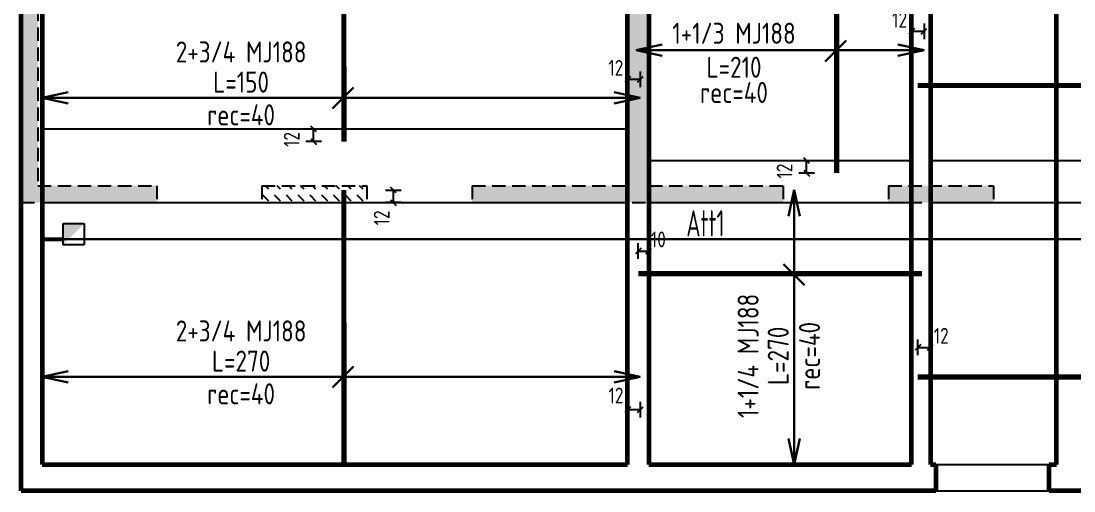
# Model space of a CAD drawing. Header units: millimetres. Extents: x 17235 to 23175, y -25578 to -23029.
# Drawn here: x 21611 to 22613, y -25448 to -25001 of the extents above; entities that cross this region are included whole.
import ezdxf
from ezdxf.enums import TextEntityAlignment as Align

# ---------------------------------------------------------------- set-up
doc = ezdxf.new("R2010")
doc.units = ezdxf.units.MM
doc.linetypes.add('CACHEX2', pattern=[19.05, 12.7, -6.35])
for name, color, linetype, lineweight in [('000-Arm_inf_cotes', 32, 'Continuous', 25), ('000-Arm_inf_txt', 32, 'Continuous', 30), ('000-Arm_inférieures', 32, 'Continuous', 90), ('01_murs_coup', 5, 'Continuous', 60)]:
    doc.layers.add(name, color=color, linetype=linetype, lineweight=lineweight)
for name, color, linetype in [('01_linteaux', 2, 'Continuous'), ('01_murs_sup', 2, 'CACHEX2'), ('01_resv', 32, 'Continuous')]:
    doc.layers.add(name, color=color, linetype=linetype)
doc.styles.add('MATTE_TXT', font='isocpeur.ttf', dxfattribs={"width": 0.8})
doc.dimstyles.new('cot50-oblique', dxfattribs={"dimtxt": 15, "dimasz": 1, "dimexe": 7.5, "dimexo": 5, "dimgap": 3.5, "dimtad": 1, "dimdec": 1, "dimrnd": 0.5, "dimtxsty": 'MATTE_TXT', "dimblk": 'cote-bar-oblique', "dimcen": 2.5, "dimse1": 1, "dimse2": 1, "dimclrd": 3, "dimclre": 9, "dimclrt": 256, "dimadec": 1, "dimazin": 2, "dimtfac": 1, "dimtdec": 1, "dimtix": 1, "dimtmove": 2, "dimatfit": 3, "dimldrblk": 'NONE', "dimfxl": 1, "dimarcsym": 0})
pattern_1 = [(135, (20196.5144, 9356.769), (-11.2253202, 9e-16), [7.9375, -7.9375])]

# ---------------------------------------------------------------- blocks, each defined once
blk = doc.blocks.new('cote-bar-oblique')
at = {"color": 40, "linetype": 'Continuous'}
blk.add_line((-2.7, -2.7), (2.7, 2.7), dxfattribs=at)
at = {"linetype": 'Continuous'}
blk.add_line((0, 7.5), (0, -7.5), dxfattribs=at)
blk = doc.blocks.new('*D25')
at = {"layer": '000-Arm_inf_cotes', "color": 3, "lineweight": -2, "ltscale": 200, "transparency": 16777216}
blk.add_line((21889.4, -25114.8), (21889.4, -25104.8), dxfattribs=at)
at = {"layer": 'Defpoints', "color": 0, "ltscale": 200, "transparency": 16777216}
for p in [(21889.4, -25103.8), (21918.1, -25103.8), (21918.1, -25115.8)]:
    blk.add_point(p, dxfattribs=at)
at = {"layer": '000-Arm_inf_cotes', "color": 3, "lineweight": -2, "ltscale": 200, "transparency": 16777216}
for p, rotation in [((21889.4, -25103.8), 90), ((21889.4, -25115.8), 270)]:
    blk.add_blockref('cote-bar-oblique', p, dxfattribs=dict(at, rotation=rotation))
at = {"layer": '000-Arm_inf_cotes', "ltscale": 200, "transparency": 16777216, "insert": (21868.5, -25113.8), "char_height": 15, "attachment_point": 5, "rotation": 90, "style": 'MATTE_TXT'}
blk.add_mtext('12', dxfattribs=at)
blk = doc.blocks.new('_None')
blk = doc.blocks.new('*D28')
at = {"layer": '000-Arm_inf_cotes', "color": 3, "lineweight": -2, "ltscale": 200, "transparency": 16777216}
blk.add_line((22199.1, -25370.6), (22189.1, -25370.6), dxfattribs=at)
at = {"layer": 'Defpoints', "color": 0, "ltscale": 200, "transparency": 16777216}
for p in [(22188.1, -25339.4), (22200.1, -25339.4), (22188.1, -25370.6)]:
    blk.add_point(p, dxfattribs=at)
at = {"layer": '000-Arm_inf_cotes', "color": 3, "lineweight": -2, "ltscale": 200, "transparency": 16777216, "rotation": 180}
blk.add_blockref('cote-bar-oblique', (22188.1, -25370.6), dxfattribs=at)
at = {"layer": '000-Arm_inf_cotes', "color": 3, "lineweight": -2, "ltscale": 200, "transparency": 16777216}
blk.add_blockref('cote-bar-oblique', (22200.1, -25370.6), dxfattribs=at)
at = {"layer": '000-Arm_inf_cotes', "ltscale": 200, "transparency": 16777216, "insert": (22177, -25357.1), "char_height": 15, "attachment_point": 5, "style": 'MATTE_TXT'}
blk.add_mtext('12', dxfattribs=at)
blk = doc.blocks.new('*D29')
at = {"layer": '000-Arm_inf_cotes', "color": 3, "lineweight": -2, "ltscale": 200, "transparency": 16777216}
blk.add_line((22199.1, -25056.7), (22189.1, -25056.7), dxfattribs=at)
at = {"layer": 'Defpoints', "color": 0, "ltscale": 200, "transparency": 16777216}
for p in [(22188.1, -25056.7), (22188.1, -25074.3), (22200.1, -25074.3)]:
    blk.add_point(p, dxfattribs=at)
at = {"layer": '000-Arm_inf_cotes', "color": 3, "lineweight": -2, "ltscale": 200, "transparency": 16777216, "rotation": 180}
blk.add_blockref('cote-bar-oblique', (22188.1, -25056.7), dxfattribs=at)
at = {"layer": '000-Arm_inf_cotes', "color": 3, "lineweight": -2, "ltscale": 200, "transparency": 16777216}
blk.add_blockref('cote-bar-oblique', (22200.1, -25056.7), dxfattribs=at)
at = {"layer": '000-Arm_inf_cotes', "ltscale": 200, "transparency": 16777216, "insert": (22176.8, -25045.7), "char_height": 15, "attachment_point": 5, "style": 'MATTE_TXT'}
blk.add_mtext('12', dxfattribs=at)
blk = doc.blocks.new('*D32')
at = {"layer": '000-Arm_inf_cotes', "color": 3, "lineweight": -2, "ltscale": 200, "transparency": 16777216}
blk.add_line((21965.1, -25162.8), (21965.1, -25172.8), dxfattribs=at)
at = {"layer": 'Defpoints', "color": 0, "ltscale": 200, "transparency": 16777216}
for p in [(21918.1, -25161.8), (21918.1, -25173.8), (21965.1, -25173.8)]:
    blk.add_point(p, dxfattribs=at)
at = {"layer": '000-Arm_inf_cotes', "color": 3, "lineweight": -2, "ltscale": 200, "transparency": 16777216}
for p, rotation in [((21965.1, -25161.8), 90), ((21965.1, -25173.8), 270)]:
    blk.add_blockref('cote-bar-oblique', p, dxfattribs=dict(at, rotation=rotation))
at = {"layer": '000-Arm_inf_cotes', "ltscale": 200, "transparency": 16777216, "insert": (21954.1, -25188.3), "char_height": 15, "attachment_point": 5, "rotation": 90, "style": 'MATTE_TXT'}
blk.add_mtext('12', dxfattribs=at)
blk = doc.blocks.new('*D33')
at = {"layer": '000-Arm_inf_cotes', "color": 3, "lineweight": -2, "ltscale": 200, "transparency": 16777216}
blk.add_line((22358.3, -25144.8), (22358.3, -25134.8), dxfattribs=at)
at = {"layer": 'Defpoints', "color": 0, "ltscale": 200, "transparency": 16777216}
for p in [(22358.3, -25133.8), (22387, -25133.8), (22387, -25145.8)]:
    blk.add_point(p, dxfattribs=at)
at = {"layer": '000-Arm_inf_cotes', "color": 3, "lineweight": -2, "ltscale": 200, "transparency": 16777216}
for p, rotation in [((22358.3, -25133.8), 90), ((22358.3, -25145.8), 270)]:
    blk.add_blockref('cote-bar-oblique', p, dxfattribs=dict(at, rotation=rotation))
at = {"layer": '000-Arm_inf_cotes', "ltscale": 200, "transparency": 16777216, "insert": (22337.3, -25143.8), "char_height": 15, "attachment_point": 5, "rotation": 90, "style": 'MATTE_TXT'}
blk.add_mtext('12', dxfattribs=at)
blk = doc.blocks.new('*D34')
at = {"layer": '000-Arm_inf_cotes', "color": 3, "lineweight": -2, "ltscale": 200, "transparency": 16777216}
blk.add_line((22469.1, -25011.1), (22459.1, -25011.1), dxfattribs=at)
at = {"layer": 'Defpoints', "color": 0, "ltscale": 200, "transparency": 16777216}
for p in [(22458.1, -25011.1), (22458.1, -25028.8), (22470.1, -25028.8)]:
    blk.add_point(p, dxfattribs=at)
at = {"layer": '000-Arm_inf_cotes', "color": 3, "lineweight": -2, "ltscale": 200, "transparency": 16777216, "rotation": 180}
blk.add_blockref('cote-bar-oblique', (22458.1, -25011.1), dxfattribs=at)
at = {"layer": '000-Arm_inf_cotes', "color": 3, "lineweight": -2, "ltscale": 200, "transparency": 16777216}
blk.add_blockref('cote-bar-oblique', (22470.1, -25011.1), dxfattribs=at)
at = {"layer": '000-Arm_inf_cotes', "ltscale": 200, "transparency": 16777216, "insert": (22446.8, -25000.1), "char_height": 15, "attachment_point": 5, "style": 'MATTE_TXT'}
blk.add_mtext('12', dxfattribs=at)
blk = doc.blocks.new('*D42')
at = {"layer": '000-Arm_inf_cotes', "color": 3, "lineweight": -2, "ltscale": 200, "transparency": 16777216}
blk.add_line((22199.1, -25219.8), (22207.1, -25219.8), dxfattribs=at)
at = {"layer": 'Defpoints', "color": 0, "ltscale": 200, "transparency": 16777216}
for p in [(22208.1, -25219.8), (22198.1, -25241.2), (22208.1, -25241.2)]:
    blk.add_point(p, dxfattribs=at)
at = {"layer": '000-Arm_inf_cotes', "color": 3, "lineweight": -2, "ltscale": 200, "transparency": 16777216, "rotation": 180}
blk.add_blockref('cote-bar-oblique', (22198.1, -25219.8), dxfattribs=at)
at = {"layer": '000-Arm_inf_cotes', "color": 3, "lineweight": -2, "ltscale": 200, "transparency": 16777216}
blk.add_blockref('cote-bar-oblique', (22208.1, -25219.8), dxfattribs=at)
at = {"layer": '000-Arm_inf_cotes', "ltscale": 200, "transparency": 16777216, "insert": (22217.3, -25208.8), "char_height": 15, "attachment_point": 5, "style": 'MATTE_TXT'}
blk.add_mtext('10', dxfattribs=at)
blk = doc.blocks.new('*D43')
at = {"layer": '000-Arm_inf_cotes', "color": 3, "lineweight": -2, "ltscale": 200, "transparency": 16777216}
blk.add_line((22465.1, -25311.4), (22475.1, -25311.4), dxfattribs=at)
at = {"layer": 'Defpoints', "color": 0, "ltscale": 200, "transparency": 16777216}
for p in [(22476.1, -25311.4), (22464.1, -25339.5), (22476.1, -25339.5)]:
    blk.add_point(p, dxfattribs=at)
at = {"layer": '000-Arm_inf_cotes', "color": 3, "lineweight": -2, "ltscale": 200, "transparency": 16777216, "rotation": 180}
blk.add_blockref('cote-bar-oblique', (22464.1, -25311.4), dxfattribs=at)
at = {"layer": '000-Arm_inf_cotes', "color": 3, "lineweight": -2, "ltscale": 200, "transparency": 16777216}
blk.add_blockref('cote-bar-oblique', (22476.1, -25311.4), dxfattribs=at)
at = {"layer": '000-Arm_inf_cotes', "ltscale": 200, "transparency": 16777216, "insert": (22486.4, -25300.4), "char_height": 15, "attachment_point": 5, "style": 'MATTE_TXT'}
blk.add_mtext('12', dxfattribs=at)

msp = doc.modelspace()

# ---------------------------------------------------------------- hatches: boundary and pattern name
at = {"layer": '01_murs_sup', "ltscale": 0.1}
h = msp.add_hatch(dxfattribs=at)
h.set_pattern_fill('DASH', color=256, scale=2.5, angle=135)
h.set_pattern_definition(pattern_1)
h.paths.add_polyline_path([(23032.07, -23789.75), (22863.08, -23789.75), (22863.08, -23805.75), (23016.07, -23805.75), (23016.07, -24151.75), (23032.07, -24151.75)])
h.paths.add_polyline_path([(23032.07, -24251.75), (23016.07, -24251.75), (23016.07, -24472.75), (22486.59, -24472.75), (22486.59, -24289.75), (22468.59, -24289.75), (22468.59, -24472.75), (22208.07, -24472.75), (22208.07, -23805.75), (22302.07, -23805.75), (22302.07, -23789.75), (22043.07, -23789.75), (22043.07, -23805.75), (22188.07, -23805.75), (22188.07, -24546.75), (21905, -24546.75), (21905, -24398.75), (21627.07, -24398.75), (21627.07, -23805.75), (21743.07, -23805.75), (21743.07, -23789.75), (21611.07, -23789.75), (21611.07, -25173.75), (21740.07, -25173.75), (21740.07, -25157.75), (21627.07, -25157.75), (21627.07, -24416.75), (21887, -24416.75), (21887, -24564.75), (22188.07, -24564.75), (22188.07, -25157.75), (22040.07, -25157.75), (22040.07, -25173.75), (22336.07, -25173.75), (22336.07, -25157.75), (22208.07, -25157.75), (22208.07, -24490.75), (22468.59, -24490.75), (22468.59, -24673.75), (22486.59, -24673.75), (22486.59, -24490.75), (23016.07, -24490.75), (23016.07, -24711.75), (23032.07, -24711.75)])
h = msp.add_hatch(dxfattribs=at)
h.set_pattern_fill('DASH', color=256, scale=2.5, angle=135)
h.set_pattern_definition(pattern_1)
h.paths.add_polyline_path([(22563.07, -23789.75), (22402.07, -23789.75), (22402.07, -23805.75), (22563.07, -23805.75)])
h.paths.add_polyline_path([(22763.08, -23789.75), (22663.07, -23789.75), (22663.07, -23805.75), (22763.08, -23805.75)])
h.paths.add_polyline_path([(21943.07, -23789.75), (21843.07, -23789.75), (21843.07, -23805.75), (21943.07, -23805.75)])
h.paths.add_polyline_path([(22536.07, -25157.75), (22436.07, -25157.75), (22436.07, -25173.75), (22536.07, -25173.75)])
h.paths.add_polyline_path([(22790.07, -25157.75), (22636.07, -25157.75), (22636.07, -25173.75), (22790.07, -25173.75)])
h.paths.add_polyline_path([(23032.07, -24811.75), (23016.07, -24811.75), (23016.07, -25157.75), (22890.07, -25157.75), (22890.07, -25173.75), (23032.07, -25173.75)])
h = msp.add_hatch(dxfattribs=at)
h.set_pattern_fill('DASH', color=256, scale=2.5, angle=135)
h.set_pattern_definition(pattern_1)
h.paths.add_polyline_path([(21940.07, -25157.75), (21840.07, -25157.75), (21840.07, -25173.75), (21940.07, -25173.75)])

# ---------------------------------------------------------------- linework, layer by layer
at = {"layer": '000-Arm_inf_txt', "ltscale": 3}
for p, q in [((22196.07, -25028.79), (22220.94, -25023.38)), ((22470.07, -25028.79), (22445.2, -25023.38)), ((22196.07, -25028.79), (22220.94, -25034.19)), ((22470.07, -25028.79), (22445.2, -25034.19)), ((21631.07, -25074.32), (21655.95, -25068.91)), ((21631.07, -25074.32), (21655.95, -25079.72)), ((22200.08, -25074.32), (22175.2, -25068.91)), ((22200.08, -25074.32), (22175.2, -25079.72)), ((22346.36, -25161.75), (22340.95, -25186.62)), ((22346.36, -25161.75), (22351.77, -25186.62)), ((21631.07, -25339.44), (21655.95, -25334.03)), ((22200.08, -25339.44), (22175.2, -25334.03)), ((21631.07, -25339.44), (21655.95, -25344.85)), ((22200.08, -25339.44), (22175.2, -25344.85)), ((22346.36, -25422.75), (22340.95, -25397.88)), ((22346.36, -25422.75), (22351.77, -25397.88))]:
    msp.add_line(p, q, dxfattribs=at)
at = {"layer": '000-Arm_inf_txt'}
for p, q in [((22376.01, -25039.76), (22396.01, -25019.76)), ((21907.16, -25084.32), (21927.16, -25064.32)), ((22356.36, -25252.19), (22336.36, -25232.19)), ((21907.16, -25349.44), (21927.16, -25329.44))]:
    msp.add_line(p, q, dxfattribs=at)
at = {"layer": '000-Arm_inf_txt', "ltscale": 50}
for p, q in [((22196.07, -25028.79), (22470.07, -25028.79)), ((21631.07, -25074.32), (22200.08, -25074.32)), ((22346.36, -25422.75), (22346.36, -25161.75)), ((21631.07, -25339.44), (22200.08, -25339.44))]:
    msp.add_line(p, q, dxfattribs=at)
at = {"layer": '000-Arm_inf_txt', "ltscale": 20}
msp.add_line((23014.07, -25208.62), (21631.07, -25208.62), dxfattribs=at)
at = {"layer": '000-Arm_inf_txt', "ltscale": 20, "const_width": 4}
msp.add_lwpolyline([(21631.07, -25208.62), (21651.07, -25208.62)], dxfattribs=at)
at = {"layer": '000-Arm_inférieures', "ltscale": 100, "const_width": 5}
for points in [[(22386.99, -25145.75), (22386.98, -24957.75)], [(21918.14, -25115.75), (21918.13, -24977.75)], [(22746.07, -25062.46), (22464.07, -25062.47)], [(21918.14, -25422.75), (21918.13, -25161.75)], [(22468.07, -25241.22), (22198.07, -25241.23)], [(22746.07, -25339.46), (22464.07, -25339.47)]]:
    msp.add_lwpolyline(points, dxfattribs=at)
at = {"layer": '01_linteaux', "ltscale": 0.1}
for p, q in [((21631.07, -25103.75), (22188.07, -25103.75)), ((22208.07, -25133.75), (22458.07, -25133.75)), ((22476.07, -25133.75), (22734.07, -25133.75)), ((21631.07, -25173.75), (22188.07, -25173.75)), ((22208.07, -25173.75), (22458.07, -25173.75)), ((22476.07, -25173.75), (22734.07, -25173.75)), ((22481.07, -25422.75), (22589.07, -25422.75)), ((22481.07, -25447.75), (22589.07, -25447.75))]:
    msp.add_line(p, q, dxfattribs=at)
at = {"layer": '01_murs_coup'}
for p, q in [((22458.07, -25422.75), (22458.07, -24869.75)), ((22476.07, -24889.75), (22476.07, -25422.75)), ((22596.07, -25422.75), (22596.07, -24889.75)), ((21611.07, -25447.75), (21611.07, -24919.75)), ((21631.07, -24919.75), (21631.07, -25422.75)), ((22188.07, -25422.75), (22188.07, -24919.75)), ((22208.07, -24919.75), (22208.07, -25422.75)), ((21631.07, -25422.75), (22188.07, -25422.75)), ((22208.07, -25422.75), (22458.07, -25422.75)), ((22476.07, -25422.75), (22481.07, -25422.75)), ((22481.07, -25422.75), (22481.07, -25447.75)), ((22589.07, -25447.75), (22589.07, -25422.75)), ((22589.07, -25422.75), (22596.07, -25422.75)), ((22481.07, -25447.75), (21611.07, -25447.75)), ((22624.07, -25447.75), (22589.07, -25447.75))]:
    msp.add_line(p, q, dxfattribs=at)
at = {"layer": '01_murs_sup'}
for p, q in [((21611.07, -23789.75), (21611.07, -25173.75)), ((21627.07, -24416.75), (21627.07, -25157.75)), ((22208.07, -25157.75), (22208.07, -24490.75)), ((22188.07, -25157.75), (22188.07, -24564.75)), ((21627.07, -25157.75), (21740.07, -25157.75)), ((21740.07, -25157.75), (21740.07, -25173.75)), ((21840.07, -25157.75), (21940.07, -25157.75)), ((21840.07, -25157.75), (21840.07, -25173.75)), ((21940.07, -25157.75), (21940.07, -25173.75)), ((22040.07, -25157.75), (22188.59, -25157.75)), ((22040.07, -25157.75), (22040.07, -25173.75)), ((22208.59, -25157.75), (22336.07, -25157.75)), ((22336.07, -25157.75), (22336.07, -25173.75)), ((22436.07, -25157.75), (22536.07, -25157.75)), ((22436.07, -25157.75), (22436.07, -25173.75)), ((22536.07, -25157.75), (22536.07, -25173.75)), ((21611.07, -25173.75), (21740.07, -25173.75)), ((21840.07, -25173.75), (21940.07, -25173.75)), ((22040.07, -25173.75), (22336.07, -25173.75)), ((22436.07, -25173.75), (22536.07, -25173.75))]:
    msp.add_line(p, q, dxfattribs=at)
at = {"layer": '01_resv', "ltscale": 200}
for p, q in [((21651, -25193.77), (21671, -25193.77)), ((21651, -25213.77), (21651, -25193.77)), ((21671, -25193.77), (21671, -25213.77)), ((21671, -25213.77), (21651, -25213.77))]:
    msp.add_line(p, q, dxfattribs=at)
msp.add_solid([(21651, -25213.77), (21651, -25193.77), (21671, -25193.77)], dxfattribs=at)

# ---------------------------------------------------------------- texts
at = {"layer": '000-Arm_inf_txt', "style": 'MATTE_TXT', "width": 0.8}
for s, rotation, p in [('1+1/3 MJ188', 0, (22289.25, -25022.85)), ('2+3/4 MJ188', 0, (21820.4, -25040.62)), ('L=210', 0, (22289.25, -25055.17)), ('L=150', 0, (21820.4, -25069.27)), ('rec=40', 0, (22289.25, -25079.13)), ('rec=40', 0, (21820.4, -25100.4)), ('1+1/4 MJ188', 90, (22312.66, -25319.4)), ('2+3/4 MJ188', 0, (21820.4, -25305.74)), ('L=270', 90, (22341.31, -25319.4)), ('rec=40', 90, (22371.1, -25319.4)), ('L=270', 0, (21820.4, -25334.39)), ('rec=40', 0, (21820.4, -25365.53))]:
    msp.add_text(s, height=20, rotation=rotation, dxfattribs=at).set_placement(p, align=Align.CENTER)
at = {"layer": '000-Arm_inf_txt', "ltscale": 100, "style": 'MATTE_TXT', "width": 0.6}
msp.add_text('Att1', height=25, dxfattribs=at).set_placement((22262, -25205.95, -0.37), align=Align.CENTER)

# ---------------------------------------------------------------- dimensions: what is measured, and where the dimension line sits
at = {"layer": '000-Arm_inf_cotes', "ltscale": 200}
for base, p1, p2, picture, middle in [((22458.07, -25011.12), (22470.07, -25028.79), (22458.07, -25028.79), '*D34', (22446.84, -25000.12)), ((22188.07, -25056.65), (22200.08, -25074.32), (22188.07, -25074.32), '*D29', (22176.84, -25045.65)), ((22208.07, -25219.77), (22198.07, -25241.23), (22208.07, -25241.23), '*D42', (22217.33, -25208.77)), ((22476.07, -25311.4), (22464.07, -25339.47), (22476.07, -25339.47), '*D43', (22486.38, -25300.4)), ((22188.07, -25370.63), (22200.08, -25339.44), (22188.07, -25339.44), '*D28', (22177.05, -25357.07))]:
    dim = msp.add_linear_dim(base=base, p1=p1, p2=p2, dimstyle='cot50-oblique', dxfattribs=at)
    dim.commit()
    dim.dimension.update_dxf_attribs({"geometry": picture, "text_midpoint": middle, "dimtype": 160})
for base, p1, p2, picture, middle in [((21889.42, -25103.75), (21918.14, -25115.75), (21918.14, -25103.75), '*D25', (21868.48, -25113.81)), ((22358.27, -25133.75), (22386.99, -25145.75), (22386.99, -25133.75), '*D33', (22337.33, -25143.81)), ((21965.09, -25173.75), (21918.13, -25161.75), (21918.13, -25173.75), '*D32', (21954.09, -25188.28))]:
    dim = msp.add_linear_dim(base=base, p1=p1, p2=p2, angle=90, dimstyle='cot50-oblique', dxfattribs=at)
    dim.commit()
    dim.dimension.update_dxf_attribs({"geometry": picture, "text_midpoint": middle, "dimtype": 160})

doc.saveas('drawing.dxf')
